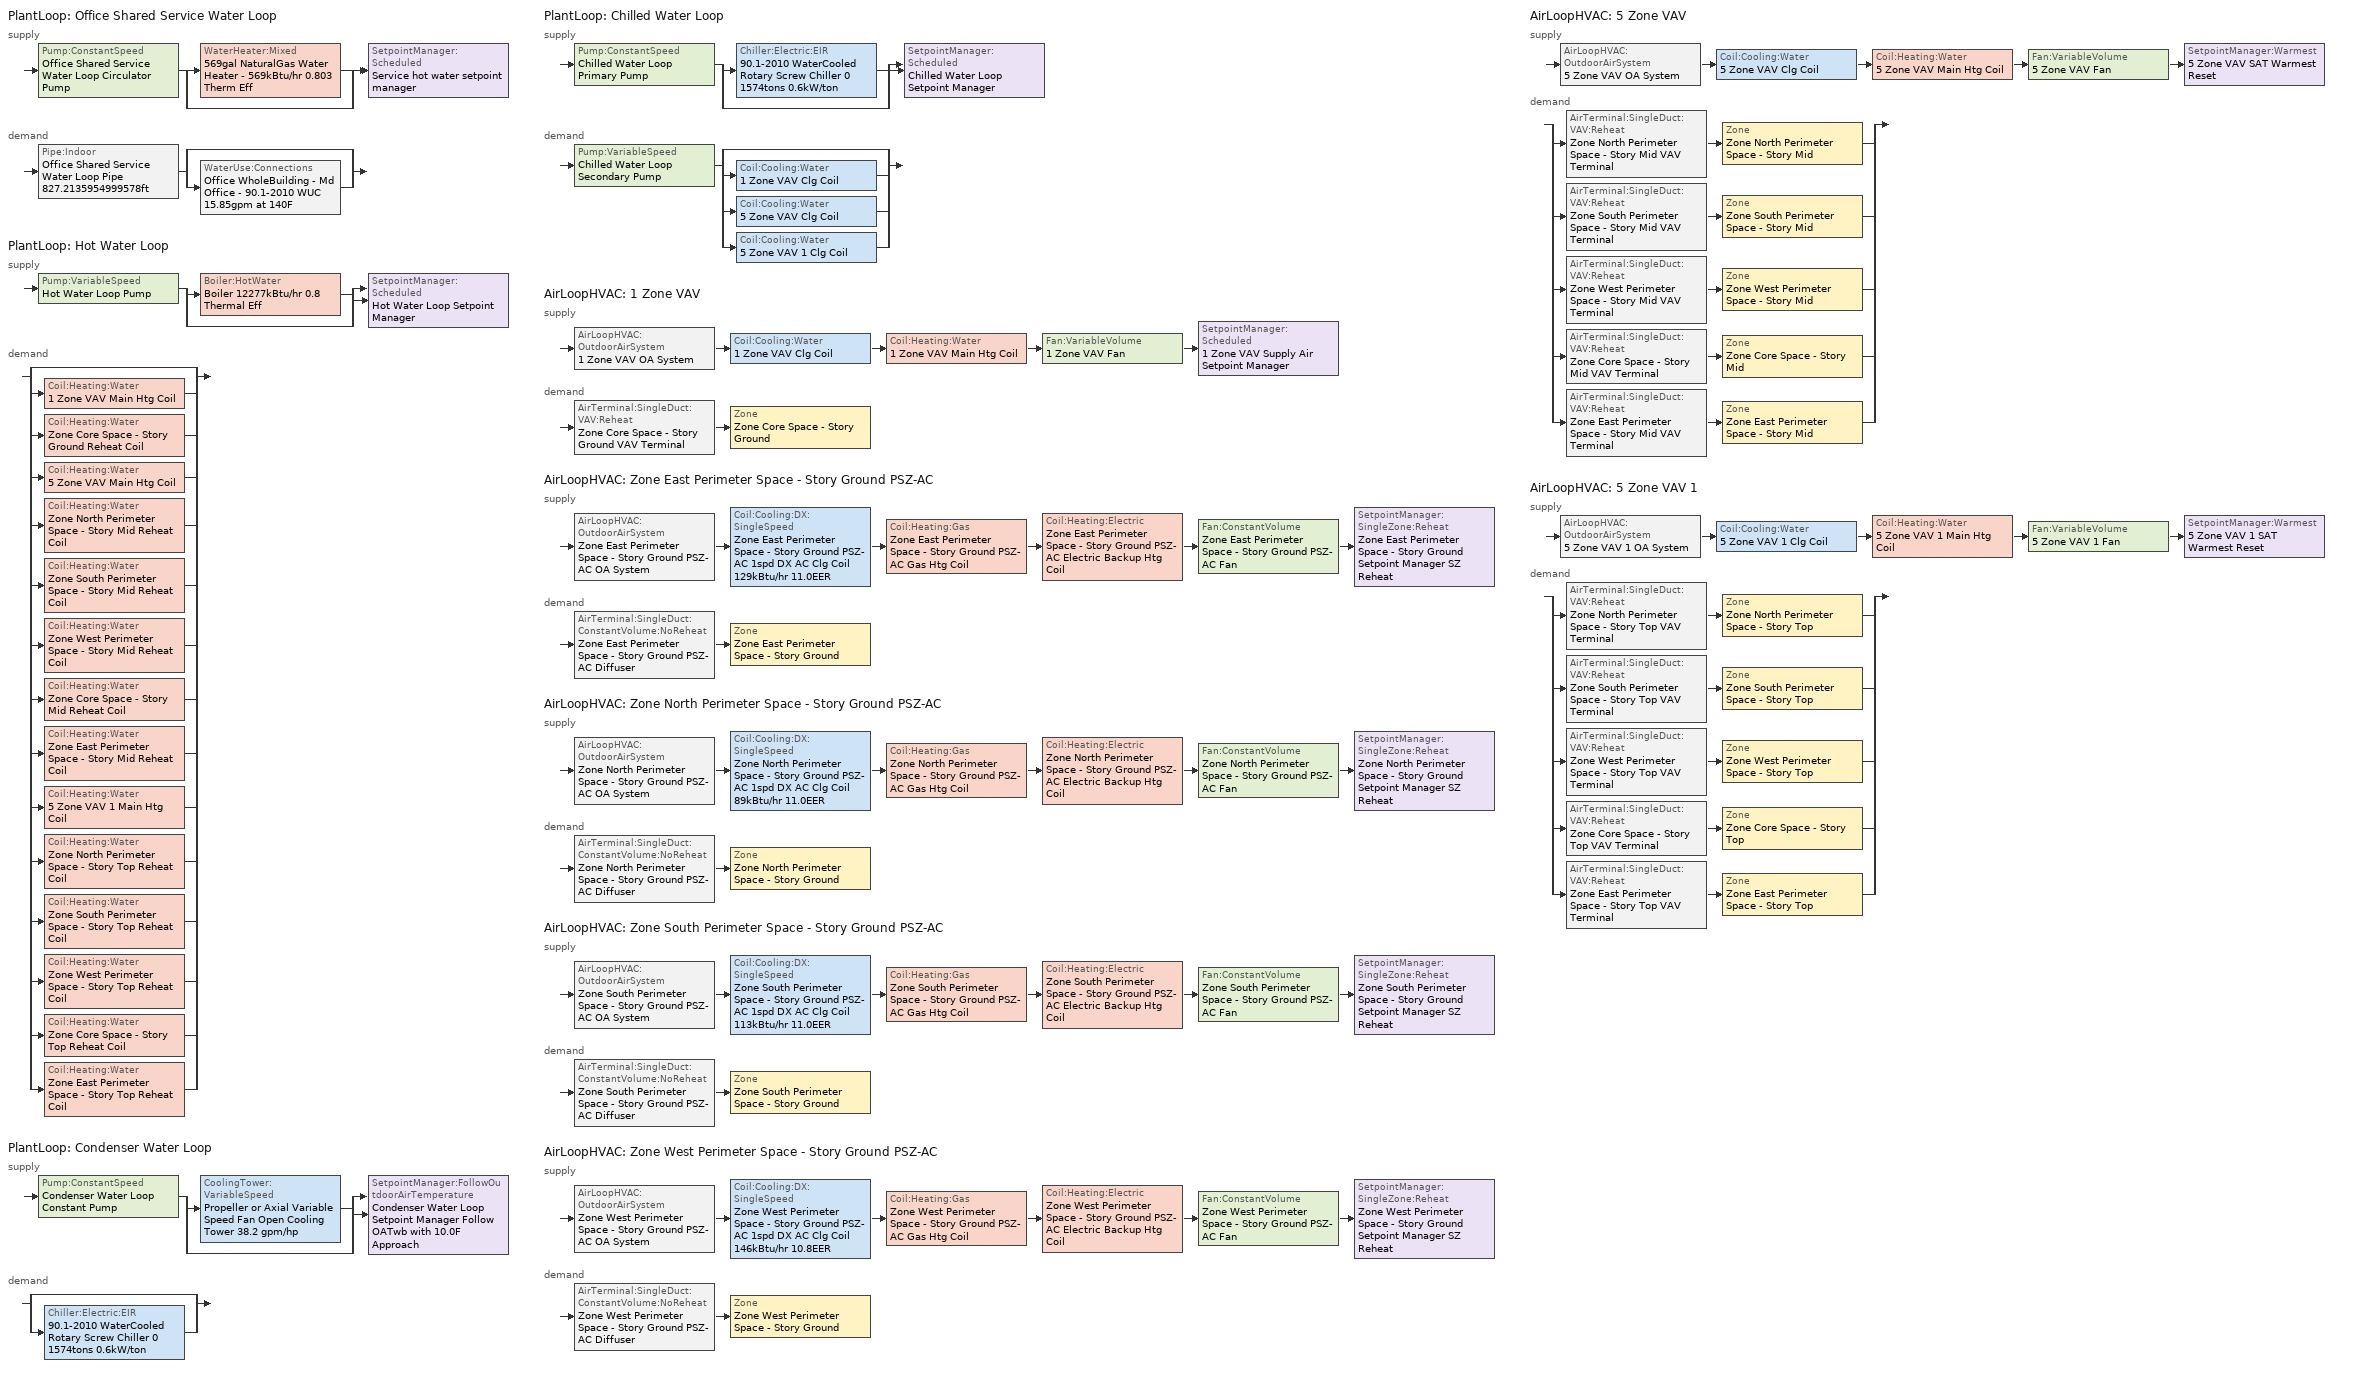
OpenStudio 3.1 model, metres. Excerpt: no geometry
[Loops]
PlantLoop 'Office Shared Service Water Loop'
 supply: Pump:ConstantSpeed 'Office Shared Service Water Loop Circulator Pump' > split
  | WaterHeater:Mixed '569gal NaturalGas Water Heater - 569kBtu/hr 0.803 Therm Eff'
  | bypass
  join > SetpointManager:Scheduled 'Service hot water setpoint manager'
 demand: Pipe:Indoor 'Office Shared Service Water Loop Pipe 827.2135954999578ft' > split
  | bypass
  | WaterUse:Connections 'Office WholeBuilding - Md Office - 90.1-2010 WUC 15.85gpm at 140F'
PlantLoop 'Hot Water Loop'
 supply: Pump:VariableSpeed 'Hot Water Loop Pump' > split
  | Boiler:HotWater 'Boiler 12277kBtu/hr 0.8 Thermal Eff'
  | bypass
  join > SetpointManager:Scheduled 'Hot Water Loop Setpoint Manager'
 demand: split
  | bypass
  | Coil:Heating:Water '1 Zone VAV Main Htg Coil'
  | Coil:Heating:Water 'Zone Core Space - Story Ground Reheat Coil'
  | Coil:Heating:Water '5 Zone VAV Main Htg Coil'
  | Coil:Heating:Water 'Zone North Perimeter Space - Story Mid Reheat Coil'
  | Coil:Heating:Water 'Zone South Perimeter Space - Story Mid Reheat Coil'
  | Coil:Heating:Water 'Zone West Perimeter Space - Story Mid Reheat Coil'
  | Coil:Heating:Water 'Zone Core Space - Story Mid Reheat Coil'
  | Coil:Heating:Water 'Zone East Perimeter Space - Story Mid Reheat Coil'
  | Coil:Heating:Water '5 Zone VAV 1 Main Htg Coil'
  | Coil:Heating:Water 'Zone North Perimeter Space - Story Top Reheat Coil'
  | Coil:Heating:Water 'Zone South Perimeter Space - Story Top Reheat Coil'
  | Coil:Heating:Water 'Zone West Perimeter Space - Story Top Reheat Coil'
  | Coil:Heating:Water 'Zone Core Space - Story Top Reheat Coil'
  | Coil:Heating:Water 'Zone East Perimeter Space - Story Top Reheat Coil'
PlantLoop 'Condenser Water Loop'
 supply: Pump:ConstantSpeed 'Condenser Water Loop Constant Pump' > split
  | CoolingTower:VariableSpeed 'Propeller or Axial Variable Speed Fan Open Cooling Tower 38.2 gpm/hp'
  | bypass
  join > SetpointManager:FollowOutdoorAirTemperature 'Condenser Water Loop Setpoint Manager Follow OATwb with 10.0F Approach'
 demand: split
  | bypass
  | Chiller:Electric:EIR '90.1-2010 WaterCooled  Rotary Screw Chiller 0 1574tons 0.6kW/ton'
PlantLoop 'Chilled Water Loop'
 supply: Pump:ConstantSpeed 'Chilled Water Loop Primary Pump' > split
  | Chiller:Electric:EIR '90.1-2010 WaterCooled  Rotary Screw Chiller 0 1574tons 0.6kW/ton'
  | bypass
  join > SetpointManager:Scheduled 'Chilled Water Loop Setpoint Manager'
 demand: Pump:VariableSpeed 'Chilled Water Loop Secondary Pump' > split
  | bypass
  | Coil:Cooling:Water '1 Zone VAV Clg Coil'
  | Coil:Cooling:Water '5 Zone VAV Clg Coil'
  | Coil:Cooling:Water '5 Zone VAV 1 Clg Coil'
AirLoopHVAC '1 Zone VAV'
 supply: AirLoopHVAC:OutdoorAirSystem '1 Zone VAV OA System' > Coil:Cooling:Water '1 Zone VAV Clg Coil' > Coil:Heating:Water '1 Zone VAV Main Htg Coil' > Fan:VariableVolume '1 Zone VAV Fan' > SetpointManager:Scheduled '1 Zone VAV Supply Air Setpoint Manager'
 demand: AirTerminal:SingleDuct:VAV:Reheat 'Zone Core Space - Story Ground VAV Terminal' > Zone 'Zone Core Space - Story Ground'
AirLoopHVAC 'Zone East Perimeter Space - Story Ground PSZ-AC'
 supply: AirLoopHVAC:OutdoorAirSystem 'Zone East Perimeter Space - Story Ground PSZ-AC OA System' > Coil:Cooling:DX:SingleSpeed 'Zone East Perimeter Space - Story Ground PSZ-AC 1spd DX AC Clg Coil 129kBtu/hr 11.0EER' > Coil:Heating:Gas 'Zone East Perimeter Space - Story Ground PSZ-AC Gas Htg Coil' > Coil:Heating:Electric 'Zone East Perimeter Space - Story Ground PSZ-AC Electric Backup Htg Coil' > Fan:ConstantVolume 'Zone East Perimeter Space - Story Ground PSZ-AC Fan' > SetpointManager:SingleZone:Reheat 'Zone East Perimeter Space - Story Ground Setpoint Manager SZ Reheat'
 demand: AirTerminal:SingleDuct:ConstantVolume:NoReheat 'Zone East Perimeter Space - Story Ground PSZ-AC Diffuser' > Zone 'Zone East Perimeter Space - Story Ground'
AirLoopHVAC 'Zone North Perimeter Space - Story Ground PSZ-AC'
 supply: AirLoopHVAC:OutdoorAirSystem 'Zone North Perimeter Space - Story Ground PSZ-AC OA System' > Coil:Cooling:DX:SingleSpeed 'Zone North Perimeter Space - Story Ground PSZ-AC 1spd DX AC Clg Coil 89kBtu/hr 11.0EER' > Coil:Heating:Gas 'Zone North Perimeter Space - Story Ground PSZ-AC Gas Htg Coil' > Coil:Heating:Electric 'Zone North Perimeter Space - Story Ground PSZ-AC Electric Backup Htg Coil' > Fan:ConstantVolume 'Zone North Perimeter Space - Story Ground PSZ-AC Fan' > SetpointManager:SingleZone:Reheat 'Zone North Perimeter Space - Story Ground Setpoint Manager SZ Reheat'
 demand: AirTerminal:SingleDuct:ConstantVolume:NoReheat 'Zone North Perimeter Space - Story Ground PSZ-AC Diffuser' > Zone 'Zone North Perimeter Space - Story Ground'
AirLoopHVAC 'Zone South Perimeter Space - Story Ground PSZ-AC'
 supply: AirLoopHVAC:OutdoorAirSystem 'Zone South Perimeter Space - Story Ground PSZ-AC OA System' > Coil:Cooling:DX:SingleSpeed 'Zone South Perimeter Space - Story Ground PSZ-AC 1spd DX AC Clg Coil 113kBtu/hr 11.0EER' > Coil:Heating:Gas 'Zone South Perimeter Space - Story Ground PSZ-AC Gas Htg Coil' > Coil:Heating:Electric 'Zone South Perimeter Space - Story Ground PSZ-AC Electric Backup Htg Coil' > Fan:ConstantVolume 'Zone South Perimeter Space - Story Ground PSZ-AC Fan' > SetpointManager:SingleZone:Reheat 'Zone South Perimeter Space - Story Ground Setpoint Manager SZ Reheat'
 demand: AirTerminal:SingleDuct:ConstantVolume:NoReheat 'Zone South Perimeter Space - Story Ground PSZ-AC Diffuser' > Zone 'Zone South Perimeter Space - Story Ground'
AirLoopHVAC 'Zone West Perimeter Space - Story Ground PSZ-AC'
 supply: AirLoopHVAC:OutdoorAirSystem 'Zone West Perimeter Space - Story Ground PSZ-AC OA System' > Coil:Cooling:DX:SingleSpeed 'Zone West Perimeter Space - Story Ground PSZ-AC 1spd DX AC Clg Coil 146kBtu/hr 10.8EER' > Coil:Heating:Gas 'Zone West Perimeter Space - Story Ground PSZ-AC Gas Htg Coil' > Coil:Heating:Electric 'Zone West Perimeter Space - Story Ground PSZ-AC Electric Backup Htg Coil' > Fan:ConstantVolume 'Zone West Perimeter Space - Story Ground PSZ-AC Fan' > SetpointManager:SingleZone:Reheat 'Zone West Perimeter Space - Story Ground Setpoint Manager SZ Reheat'
 demand: AirTerminal:SingleDuct:ConstantVolume:NoReheat 'Zone West Perimeter Space - Story Ground PSZ-AC Diffuser' > Zone 'Zone West Perimeter Space - Story Ground'
AirLoopHVAC '5 Zone VAV'
 supply: AirLoopHVAC:OutdoorAirSystem '5 Zone VAV OA System' > Coil:Cooling:Water '5 Zone VAV Clg Coil' > Coil:Heating:Water '5 Zone VAV Main Htg Coil' > Fan:VariableVolume '5 Zone VAV Fan' > SetpointManager:Warmest '5 Zone VAV SAT Warmest Reset'
 demand: split
  | AirTerminal:SingleDuct:VAV:Reheat 'Zone North Perimeter Space - Story Mid VAV Terminal' > Zone 'Zone North Perimeter Space - Story Mid'
  | AirTerminal:SingleDuct:VAV:Reheat 'Zone South Perimeter Space - Story Mid VAV Terminal' > Zone 'Zone South Perimeter Space - Story Mid'
  | AirTerminal:SingleDuct:VAV:Reheat 'Zone West Perimeter Space - Story Mid VAV Terminal' > Zone 'Zone West Perimeter Space - Story Mid'
  | AirTerminal:SingleDuct:VAV:Reheat 'Zone Core Space - Story Mid VAV Terminal' > Zone 'Zone Core Space - Story Mid'
  | AirTerminal:SingleDuct:VAV:Reheat 'Zone East Perimeter Space - Story Mid VAV Terminal' > Zone 'Zone East Perimeter Space - Story Mid'
AirLoopHVAC '5 Zone VAV 1'
 supply: AirLoopHVAC:OutdoorAirSystem '5 Zone VAV 1 OA System' > Coil:Cooling:Water '5 Zone VAV 1 Clg Coil' > Coil:Heating:Water '5 Zone VAV 1 Main Htg Coil' > Fan:VariableVolume '5 Zone VAV 1 Fan' > SetpointManager:Warmest '5 Zone VAV 1 SAT Warmest Reset'
 demand: split
  | AirTerminal:SingleDuct:VAV:Reheat 'Zone North Perimeter Space - Story Top VAV Terminal' > Zone 'Zone North Perimeter Space - Story Top'
  | AirTerminal:SingleDuct:VAV:Reheat 'Zone South Perimeter Space - Story Top VAV Terminal' > Zone 'Zone South Perimeter Space - Story Top'
  | AirTerminal:SingleDuct:VAV:Reheat 'Zone West Perimeter Space - Story Top VAV Terminal' > Zone 'Zone West Perimeter Space - Story Top'
  | AirTerminal:SingleDuct:VAV:Reheat 'Zone Core Space - Story Top VAV Terminal' > Zone 'Zone Core Space - Story Top'
  | AirTerminal:SingleDuct:VAV:Reheat 'Zone East Perimeter Space - Story Top VAV Terminal' > Zone 'Zone East Perimeter Space - Story Top'
[Construction]
Copper pipe 0.75in type L with 0.5in fiberglass batt: Fiberglass batt 0.5in, Copper pipe 0.75in type L
[Material] Roughness=Smooth; Thermal Absorptance=0.9; Solar Absorptance=0.7; Visible Absorptance=0.7
Name | Thickness {m} | Conductivity {W/m-K} | Density {kg/m3} | Specific Heat {J/kg-K}
Copper pipe 0.75in type L | 0.001143 | 386 | 8906.27 | 385.1856
Fiberglass batt 0.5in | 0.0127 | 0.0663448 | 11.2129 | 837.36
[Sizing:Zone] Zone Cooling Design Supply Air Temperature Input Method=SupplyAirTemperature; Zone Cooling Design Supply Air Temperature {C}=12.7778; Zone Cooling Design Supply Air Temperature Difference {deltaC}=11.11; Zone Heating Design Supply Air Temperature Input Method=SupplyAirTemperature; Zone Heating Design Supply Air Temperature Difference {deltaC}=11.11; Zone Cooling Design Supply Air Humidity Ratio {kg-H2O/kg-air}=0.0085; Zone Heating Design Supply Air Humidity Ratio {kg-H2O/kg-air}=0.008; Heating Design Air Flow Method=DesignDay; Account for Dedicated Outdoor Air System=No; Dedicated Outdoor Air System Control Strategy=NeutralSupplyAir; Dedicated Outdoor Air Low Setpoint Temperature for Design {C}=autosize; Dedicated Outdoor Air High Setpoint Temperature for Design {C}=autosize
Name | Zone Heating Design Supply Air Temperature {C} | Cooling Design Air Flow Method
Zone West Perimeter Space - Story Ground; Zone North Perimeter Space - Story Ground; Zone East Perimeter Space - Story Ground; Zone South Perimeter Space - Story Ground | 50 | DesignDay
Zone Core Space - Story Ground; Zone West Perimeter Space - Story Mid; Zone North Perimeter Space - Story Mid; Zone East Perimeter Space - Story Mid; Zone South Perimeter Space - Story Mid; Zone Core Space - Story Mid; Zone West Perimeter Space - Story Top; Zone North Perimeter Space - Story Top; Zone East Perimeter Space - Story Top; Zone South Perimeter Space - Story Top; Zone Core Space - Story Top | 40 | DesignDayWithLimit
[Zone equipment]
Zone West Perimeter Space - Story Ground: Zone West Perimeter Space - Story Ground PSZ-AC Diffuser
Zone North Perimeter Space - Story Ground: Zone North Perimeter Space - Story Ground PSZ-AC Diffuser
Zone East Perimeter Space - Story Ground: Zone East Perimeter Space - Story Ground PSZ-AC Diffuser
Zone South Perimeter Space - Story Ground: Zone South Perimeter Space - Story Ground PSZ-AC Diffuser
Zone Core Space - Story Ground: Zone Core Space - Story Ground VAV Terminal
Zone West Perimeter Space - Story Mid: Zone West Perimeter Space - Story Mid VAV Terminal
Zone North Perimeter Space - Story Mid: Zone North Perimeter Space - Story Mid VAV Terminal
Zone East Perimeter Space - Story Mid: Zone East Perimeter Space - Story Mid VAV Terminal
Zone South Perimeter Space - Story Mid: Zone South Perimeter Space - Story Mid VAV Terminal
Zone Core Space - Story Mid: Zone Core Space - Story Mid VAV Terminal
Zone West Perimeter Space - Story Top: Zone West Perimeter Space - Story Top VAV Terminal
Zone North Perimeter Space - Story Top: Zone North Perimeter Space - Story Top VAV Terminal
Zone East Perimeter Space - Story Top: Zone East Perimeter Space - Story Top VAV Terminal
Zone South Perimeter Space - Story Top: Zone South Perimeter Space - Story Top VAV Terminal
Zone Core Space - Story Top: Zone Core Space - Story Top VAV Terminal
[WaterUse:Connections]
Office WholeBuilding - Md Office - 90.1-2010 WUC 15.85gpm at 140F: Water Use Equipment Name 1=Office WholeBuilding - Md Office - 90.1-2010 Service Water Use 15.85gpm at 140F
[WaterUse:Equipment:Definition]
Office WholeBuilding - Md Office - 90.1-2010 Service Water Use Def 15.85gpm: Peak Flow Rate {m3/s}=0.000999975; Target Temperature Schedule=Mixed Water At Faucet Temp - 140F; Sensible Fraction Schedule=Fraction Sensible - 0.2; Latent Fraction Schedule=Fraction Latent - 0.05
[WaterUse:Equipment]
Office WholeBuilding - Md Office - 90.1-2010 Service Water Use 15.85gpm at 140F: Water Use Equipment Definition=Office WholeBuilding - Md Office - 90.1-2010 Service Water Use Def 15.85gpm; Flow Rate Fraction Schedule=OfficeMedium BLDG_SWH_SCH
[PlantLoop] Glycol Concentration=0; Plant Loop Volume {m3}=Autocalculate; Load Distribution Scheme=Optimal
Name | Maximum Loop Temperature {C} | Minimum Loop Temperature {C} | Fluid Type | Common Pipe Simulation
Office Shared Service Water Loop | 60 | 10
Hot Water Loop |  | 10 | Water
Condenser Water Loop | 80 | 5
Chilled Water Loop | 40 | 1 |  | CommonPipe
[Sizing:Plant]
Name | Loop Type | Design Loop Exit Temperature {C} | Loop Design Temperature Difference {deltaC} | Sizing Option | Zone Timesteps in Averaging Window | Coincident Sizing Factor Mode
Office Shared Service Water Loop | Heating | 60 | 5 | NonCoincident | 1 | None
Hot Water Loop | Heating | 82.2222 | 11.1111 | NonCoincident | 1 | None
Condenser Water Loop | Condenser | 29.4444 | 5.55556 | Coincident | 6 | GlobalCoolingSizingFactor
Chilled Water Loop | Cooling | 6.66667 | 5.61111 | NonCoincident | 1 | None
[SetpointManager:Scheduled] Control Variable=Temperature
Name | Schedule | Setpoint Node or NodeList
Service hot water setpoint manager | Service Water Loop Temp - 140F | Office Shared Service Water Loop Supply Outlet Node
Hot Water Loop Setpoint Manager | Hot Water Loop Temp - 180F | Hot Water Loop Supply Outlet Node
Chilled Water Loop Setpoint Manager | Chilled Water Loop Temp - 44F | Chilled Water Loop Supply Outlet Node
1 Zone VAV Supply Air Setpoint Manager | Supply Air Temp - 55.0F | 1 Zone VAV Supply Outlet Node
[Pump:ConstantSpeed] Rated Flow Rate {m3/s}=autosize; Rated Power Consumption {W}=autosize; Fraction of Motor Inefficiencies to Fluid Stream=0; Pump Control Type=Intermittent; Design Power Sizing Method=PowerPerFlowPerPressure; Design Electric Power per Unit Flow Rate {W/(m3/s)}=348701.1; Design Shaft Power per Unit Flow Rate per Unit Head {W-s/m3-Pa}=1.28205
Name | Rated Pump Head {Pa} | Motor Efficiency
Office Shared Service Water Loop Circulator Pump | 29890.7 | 0.855
Condenser Water Loop Constant Pump | 148557 | 0.954
Chilled Water Loop Primary Pump | 44836 | 0.93
[WaterHeater:Mixed]
569gal NaturalGas Water Heater - 569kBtu/hr 0.803 Therm Eff: Tank Volume {m3}=2.15455; Setpoint Temperature Schedule=Service Water Loop Temp - 140F; Deadband Temperature Difference {deltaC}=2; Maximum Temperature Limit {C}=60; Heater Control Type=Cycle; Heater Maximum Capacity {W}=166808; Heater Fuel Type=NaturalGas; Heater Thermal Efficiency=0.802833; Off Cycle Parasitic Fuel Consumption Rate {W}=0; Off Cycle Parasitic Fuel Type=NaturalGas; Off Cycle Parasitic Heat Fraction to Tank=0; On Cycle Parasitic Fuel Consumption Rate {W}=0; On Cycle Parasitic Fuel Type=NaturalGas; On Cycle Parasitic Heat Fraction to Tank=0; Ambient Temperature Indicator=Schedule; Ambient Temperature Schedule=Water Heater Ambient Temp Schedule - 71.6f; Off Cycle Loss Coefficient to Ambient Temperature {W/K}=15.1895; On Cycle Loss Coefficient to Ambient Temperature {W/K}=15.1895; Use Side Effectiveness=1; Source Side Effectiveness=1; Use Side Design Flow Rate {m3/s}=autosize; Source Side Design Flow Rate {m3/s}=autosize; Indirect Water Heating Recovery Time {hr}=1.5; Source Side Flow Control Mode=IndirectHeatPrimarySetpoint
[Pipe:Indoor]
Office Shared Service Water Loop Pipe 827.2135954999578ft: Construction=Copper pipe 0.75in type L with 0.5in fiberglass batt; Environment Type=Schedule; Ambient Temperature Schedule=Office Shared Service Water Loop Piping Air Temp - 70F; Ambient Air Velocity Schedule=Office Shared Service Water Loop Piping Air Velocity - 0.67mph; Pipe Inside Diameter {m}=0.019939; Pipe Length {m}=252.135
[Pump:VariableSpeed] Pump Control Type=Intermittent; Skin Loss Radiative Fraction=0.5; Design Power Sizing Method=PowerPerFlowPerPressure; Design Electric Power per Unit Flow Rate {W/(m3/s)}=348701.1; Design Shaft Power per Unit Flow Rate per Unit Head {W-s/m3-Pa}=1.28205; Design Minimum Flow Rate Fraction=0
Name | Rated Pump Head {Pa} | Motor Efficiency | Fraction of Motor Inefficiencies to Fluid Stream | Coefficient 1 of the Part Load Performance Curve | Coefficient 2 of the Part Load Performance Curve | Coefficient 3 of the Part Load Performance Curve | Coefficient 4 of the Part Load Performance Curve
Hot Water Loop Pump | 179344 | 0.936
Chilled Water Loop Secondary Pump | 134508 | 0.95 | 0 | 0 | 0.0205 | 0.4101 | 0.5753
[Boiler:HotWater]
Boiler 12277kBtu/hr 0.8 Thermal Eff: Fuel Type=NaturalGas; Nominal Thermal Efficiency=0.8; Efficiency Curve Temperature Evaluation Variable=LeavingBoiler; Normalized Boiler Efficiency Curve=Boiler with No Minimum Turndown; Minimum Part Load Ratio=0; Maximum Part Load Ratio=1.2; Optimum Part Load Ratio=1; Water Outlet Upper Temperature Limit {C}=95; Boiler Flow Mode=LeavingSetpointModulated; Parasitic Electric Load {W}=0; Sizing Factor=1
[SetpointManager:FollowOutdoorAirTemperature]
Condenser Water Loop Setpoint Manager Follow OATwb with 10.0F Approach: Control Variable=Temperature; Reference Temperature Type=OutdoorAirWetBulb; Offset Temperature Difference {deltaC}=5.55556; Maximum Setpoint Temperature {C}=28.0556; Minimum Setpoint Temperature {C}=21.1111; Setpoint Node or NodeList=Condenser Water Loop Supply Outlet Node
[CoolingTower:VariableSpeed]
Propeller or Axial Variable Speed Fan Open Cooling Tower 38.2 gpm/hp: Model Type=CoolToolsCrossFlow; Design Inlet Air Wet-Bulb Temperature {C}=22.5; Design Approach Temperature {deltaC}=5.55556; Design Range Temperature {deltaC}=5.55556; Design Water Flow Rate {m3/s}=autosize; Design Air Flow Rate {m3/s}=autosize; Design Fan Power {W}=94569.6; Fan Power Ratio Function of Air Flow Rate Ratio Curve=VSD-TWR-FAN-FPLR; Minimum Air Flow Rate Ratio=0.2; Fraction of Tower Capacity in Free Convection Regime=0.125; Basin Heater Capacity {W/K}=0; Basin Heater Setpoint Temperature {C}=2; Evaporation Loss Mode=SaturatedExit; Evaporation Loss Factor {percent/K}=0.2; Drift Loss Percent {percent}=0.008; Blowdown Calculation Mode=ConcentrationRatio; Blowdown Concentration Ratio=3; Number of Cells=1; Sizing Factor=1
[Chiller:Electric:EIR]
90.1-2010 WaterCooled  Rotary Screw Chiller 0 1574tons 0.6kW/ton: Reference Capacity {W}=Autosize; Reference COP {W/W}=5.67258; Reference Leaving Chilled Water Temperature {C}=6.66667; Reference Entering Condenser Fluid Temperature {C}=35; Reference Chilled Water Flow Rate {m3/s}=Autosize; Cooling Capacity Function of Temperature Curve=WaterCooled_PositiveDisplacement_Chiller_GT150_2010_PathA_CAPFT; Electric Input to Cooling Output Ratio Function of Temperature Curve=WaterCooled_PositiveDisplacement_Chiller_GT150_2010_PathA_EIRFT; Electric Input to Cooling Output Ratio Function of Part Load Ratio Curve=ChlrWtrPosDispPathAAllEIRRatio_fQRatio; Minimum Part Load Ratio=0.15; Maximum Part Load Ratio=1; Optimum Part Load Ratio=1; Minimum Unloading Ratio=0.25; Condenser Type=WaterCooled; Leaving Chilled Water Lower Temperature Limit {C}=2.22222; Chiller Flow Mode=ConstantFlow; Design Heat Recovery Water Flow Rate {m3/s}=Autosize; Sizing Factor=1; Basin Heater Capacity {W/K}=0; Basin Heater Setpoint Temperature {C}=10; Condenser Heat Recovery Relative Capacity Fraction=1
[AirLoopHVAC] Design Supply Air Flow Rate {m3/s}=autosize; Design Return Air Flow Fraction of Supply Air Flow=1
Name | Availability Schedule
1 Zone VAV | 1 Zone VAV Occ Sch
Zone East Perimeter Space - Story Ground PSZ-AC | Zone East Perimeter Space - Story Ground PSZ-AC Occ Sch
Zone North Perimeter Space - Story Ground PSZ-AC | Zone North Perimeter Space - Story Ground PSZ-AC Occ Sch
Zone South Perimeter Space - Story Ground PSZ-AC | Zone South Perimeter Space - Story Ground PSZ-AC Occ Sch
Zone West Perimeter Space - Story Ground PSZ-AC | Zone West Perimeter Space - Story Ground PSZ-AC Occ Sch
5 Zone VAV | 5 Zone VAV Occ Sch
5 Zone VAV 1 | 5 Zone VAV 1 Occ Sch
[Sizing:System] Type of Load to Size On=Sensible; Preheat Design Temperature {C}=7.22222; Preheat Design Humidity Ratio {kg-H2O/kg-Air}=0.008; Precool Design Temperature {C}=12.7778; Precool Design Humidity Ratio {kg-H2O/kg-Air}=0.008; Central Cooling Design Supply Air Temperature {C}=12.7778; Sizing Option=Coincident; 100% Outdoor Air in Cooling=No; 100% Outdoor Air in Heating=No; Central Cooling Design Supply Air Humidity Ratio {kg-H2O/kg-Air}=0.0085; Central Heating Design Supply Air Humidity Ratio {kg-H2O/kg-Air}=0.008; Cooling Design Air Flow Method=DesignDay; Cooling Design Air Flow Rate {m3/s}=0; Heating Design Air Flow Method=DesignDay; Heating Design Air Flow Rate {m3/s}=0; System Outdoor Air Method=ZoneSum; Zone Maximum Outdoor Air Fraction=1; Cooling Supply Air Flow Rate Per Floor Area {m3/s-m2}=0.00996765; Cooling Fraction of Autosized Cooling Supply Air Flow Rate=1; Cooling Supply Air Flow Rate Per Unit Cooling Capacity {m3/s-W}=3.94755e-05; Heating Supply Air Flow Rate Per Floor Area {m3/s-m2}=0.00996765; Heating Fraction of Autosized Heating Supply Air Flow Rate=1; Heating Fraction of Autosized Cooling Supply Air Flow Rate=1; Heating Supply Air Flow Rate Per Unit Heating Capacity {m3/s-W}=3.15882e-05; Cooling Design Capacity Method=CoolingDesignCapacity; Cooling Design Capacity {W}=autosize; Cooling Design Capacity Per Floor Area {W/m2}=234.7; Fraction of Autosized Cooling Design Capacity=1; Heating Design Capacity Method=HeatingDesignCapacity; Heating Design Capacity {W}=autosize; Heating Design Capacity Per Floor Area {W/m2}=157; Fraction of Autosized Heating Design Capacity=1; Central Cooling Capacity Control Method=OnOff
Name | Design Outdoor Air Flow Rate {m3/s} | Central Heating Maximum System Air Flow Ratio | Central Heating Design Supply Air Temperature {C}
1 Zone VAV | Autosize | 0.3 | 12.7778
Zone East Perimeter Space - Story Ground PSZ-AC; Zone North Perimeter Space - Story Ground PSZ-AC; Zone South Perimeter Space - Story Ground PSZ-AC; Zone West Perimeter Space - Story Ground PSZ-AC | Autosize | 1 | 50
5 Zone VAV | 60.1733 | 0.3 | 12.7778
5 Zone VAV 1 | 3.34296 | 0.3 | 12.7778
[Fan:VariableVolume] Availability Schedule=Always On Discrete; Pressure Rise {Pa}=1389.92; Maximum Flow Rate {m3/s}=Autosize; Fan Power Minimum Flow Rate Input Method=Fraction; Fan Power Minimum Air Flow Rate {m3/s}=0; Motor In Airstream Fraction=1; Fan Power Coefficient 5=0
Name | Fan Total Efficiency | Fan Power Minimum Flow Fraction | Motor Efficiency | Fan Power Coefficient 1 | Fan Power Coefficient 2 | Fan Power Coefficient 3 | Fan Power Coefficient 4
1 Zone VAV Fan | 0.59605 | 0.1 | 0.917 | 0.027828 | 0.026583 | -0.087069 | 1.03092
5 Zone VAV Fan | 0.6253 | 0.25 | 0.962 | 0.04076 | 0.0881 | -0.0729 | 0.9437
5 Zone VAV 1 Fan | 0.6175 | 0.25 | 0.95 | 0.04076 | 0.0881 | -0.0729 | 0.9437
[Coil:Heating:Water] Availability Schedule=Always On Discrete; Rated Inlet Water Temperature {C}=82.2222; Rated Outlet Water Temperature {C}=71.1111
Name | Rated Inlet Air Temperature {C} | Rated Outlet Air Temperature {C}
1 Zone VAV Main Htg Coil; 5 Zone VAV Main Htg Coil; 5 Zone VAV 1 Main Htg Coil | 7.22222 | 12.7778
Zone Core Space - Story Ground Reheat Coil; Zone North Perimeter Space - Story Mid Reheat Coil; Zone South Perimeter Space - Story Mid Reheat Coil; Zone West Perimeter Space - Story Mid Reheat Coil; Zone Core Space - Story Mid Reheat Coil; Zone East Perimeter Space - Story Mid Reheat Coil; Zone North Perimeter Space - Story Top Reheat Coil; Zone South Perimeter Space - Story Top Reheat Coil; Zone West Perimeter Space - Story Top Reheat Coil; Zone Core Space - Story Top Reheat Coil; Zone East Perimeter Space - Story Top Reheat Coil | 12.7778 | 40
[Controller:WaterCoil] Minimum Actuated Flow {m3/s}=0
Name | Water Coil | Action | Controller Convergence Tolerance {deltaC}
1 Zone VAV Main Htg Coil Controller | 1 Zone VAV Main Htg Coil | Normal | 0.0001
1 Zone VAV Clg Coil Controller | 1 Zone VAV Clg Coil | Reverse
Zone Core Space - Story Ground Reheat Coil Controller | Zone Core Space - Story Ground Reheat Coil | Normal | 0.0001
5 Zone VAV Main Htg Coil Controller | 5 Zone VAV Main Htg Coil | Normal | 0.0001
5 Zone VAV Clg Coil Controller | 5 Zone VAV Clg Coil | Reverse
Zone North Perimeter Space - Story Mid Reheat Coil Controller | Zone North Perimeter Space - Story Mid Reheat Coil | Normal | 0.0001
Zone South Perimeter Space - Story Mid Reheat Coil Controller | Zone South Perimeter Space - Story Mid Reheat Coil | Normal | 0.0001
Zone West Perimeter Space - Story Mid Reheat Coil Controller | Zone West Perimeter Space - Story Mid Reheat Coil | Normal | 0.0001
Zone Core Space - Story Mid Reheat Coil Controller | Zone Core Space - Story Mid Reheat Coil | Normal | 0.0001
Zone East Perimeter Space - Story Mid Reheat Coil Controller | Zone East Perimeter Space - Story Mid Reheat Coil | Normal | 0.0001
5 Zone VAV 1 Main Htg Coil Controller | 5 Zone VAV 1 Main Htg Coil | Normal | 0.0001
5 Zone VAV 1 Clg Coil Controller | 5 Zone VAV 1 Clg Coil | Reverse
Zone North Perimeter Space - Story Top Reheat Coil Controller | Zone North Perimeter Space - Story Top Reheat Coil | Normal | 0.0001
Zone South Perimeter Space - Story Top Reheat Coil Controller | Zone South Perimeter Space - Story Top Reheat Coil | Normal | 0.0001
Zone West Perimeter Space - Story Top Reheat Coil Controller | Zone West Perimeter Space - Story Top Reheat Coil | Normal | 0.0001
Zone Core Space - Story Top Reheat Coil Controller | Zone Core Space - Story Top Reheat Coil | Normal | 0.0001
Zone East Perimeter Space - Story Top Reheat Coil Controller | Zone East Perimeter Space - Story Top Reheat Coil | Normal | 0.0001
[Coil:Cooling:Water] Availability Schedule=Always On Discrete; Design Inlet Water Temperature {C}=Autosize; Heat Exchanger Configuration=CrossFlow
1 Zone VAV Clg Coil; 5 Zone VAV Clg Coil; 5 Zone VAV 1 Clg Coil
[Controller:OutdoorAir] Maximum Outdoor Air Flow Rate {m3/s}=Autosize; Economizer Control Type=DifferentialDryBulb; Economizer Control Action Type=ModulateFlow; Lockout Type=LockoutWithHeating; Minimum Limit Type=FixedMinimum; High Humidity Control=No
Name | Minimum Outdoor Air Flow Rate {m3/s} | Minimum Outdoor Air Schedule | Controller Mechanical Ventilation | Heat Recovery Bypass Control Type
1 Zone VAV OA Controller | autosize | 1 Zone VAV Occ Sch | 1 Zone VAV Vent Controller | BypassWhenWithinEconomizerLimits
Zone East Perimeter Space - Story Ground PSZ-AC OA System Controller | autosize | Zone East Perimeter Space - Story Ground PSZ-AC Occ Sch | Controller Mechanical Ventilation 1 | BypassWhenWithinEconomizerLimits
Zone North Perimeter Space - Story Ground PSZ-AC OA System Controller | autosize | Zone North Perimeter Space - Story Ground PSZ-AC Occ Sch | Controller Mechanical Ventilation 2 | BypassWhenWithinEconomizerLimits
Zone South Perimeter Space - Story Ground PSZ-AC OA System Controller | autosize | Zone South Perimeter Space - Story Ground PSZ-AC Occ Sch | Controller Mechanical Ventilation 3 | BypassWhenWithinEconomizerLimits
Zone West Perimeter Space - Story Ground PSZ-AC OA System Controller | autosize | Zone West Perimeter Space - Story Ground PSZ-AC Occ Sch | Controller Mechanical Ventilation 4 | BypassWhenWithinEconomizerLimits
5 Zone VAV OA Controller | autosize | 5 Zone VAV Occ Sch | 5 Zone VAV Vent Controller | BypassWhenOAFlowGreaterThanMinimum
5 Zone VAV 1 OA Controller | 0 | 5 Zone VAV 1 Occ Sch | 5 Zone VAV 1 Vent Controller | BypassWhenWithinEconomizerLimits
[Controller:MechanicalVentilation] Availability Schedule=Always On Discrete
Name | System Outdoor Air Method
1 Zone VAV Vent Controller; Controller Mechanical Ventilation 1; Controller Mechanical Ventilation 2; Controller Mechanical Ventilation 3; Controller Mechanical Ventilation 4; 5 Zone VAV Vent Controller | ZoneSum
5 Zone VAV 1 Vent Controller | VentilationRateProcedure
[AirLoopHVAC:OutdoorAirSystem]
Name | Controller
1 Zone VAV OA System | 1 Zone VAV OA Controller
Zone East Perimeter Space - Story Ground PSZ-AC OA System | Zone East Perimeter Space - Story Ground PSZ-AC OA System Controller
Zone North Perimeter Space - Story Ground PSZ-AC OA System | Zone North Perimeter Space - Story Ground PSZ-AC OA System Controller
Zone South Perimeter Space - Story Ground PSZ-AC OA System | Zone South Perimeter Space - Story Ground PSZ-AC OA System Controller
Zone West Perimeter Space - Story Ground PSZ-AC OA System | Zone West Perimeter Space - Story Ground PSZ-AC OA System Controller
5 Zone VAV OA System | 5 Zone VAV OA Controller
5 Zone VAV 1 OA System | 5 Zone VAV 1 OA Controller
[AirTerminal:SingleDuct:VAV:Reheat] Availability Schedule=Always On Discrete; Maximum Air Flow Rate {m3/s}=AutoSize; Zone Minimum Air Flow Input Method=Constant; Fixed Minimum Air Flow Rate {m3/s}=0; Maximum Hot Water or Steam Flow Rate {m3/s}=AutoSize; Minimum Hot Water or Steam Flow Rate {m3/s}=0; Convergence Tolerance=0.001; Damper Heating Action=ReverseWithLimits; Maximum Flow per Zone Floor Area During Reheat {m3/s-m2}=AutoSize; Maximum Flow Fraction During Reheat=0.5; Maximum Reheat Air Temperature {C}=40; Control For Outdoor Air=No
Name | Constant Minimum Air Flow Fraction | Reheat Coil
Zone Core Space - Story Ground VAV Terminal | 0.2 | Zone Core Space - Story Ground Reheat Coil
Zone North Perimeter Space - Story Mid VAV Terminal | 0.2 | Zone North Perimeter Space - Story Mid Reheat Coil
Zone South Perimeter Space - Story Mid VAV Terminal | 0.2 | Zone South Perimeter Space - Story Mid Reheat Coil
Zone West Perimeter Space - Story Mid VAV Terminal | 0.2 | Zone West Perimeter Space - Story Mid Reheat Coil
Zone Core Space - Story Mid VAV Terminal | 0.338646 | Zone Core Space - Story Mid Reheat Coil
Zone East Perimeter Space - Story Mid VAV Terminal | 0.2 | Zone East Perimeter Space - Story Mid Reheat Coil
Zone North Perimeter Space - Story Top VAV Terminal | 0.2 | Zone North Perimeter Space - Story Top Reheat Coil
Zone South Perimeter Space - Story Top VAV Terminal | 0.2 | Zone South Perimeter Space - Story Top Reheat Coil
Zone West Perimeter Space - Story Top VAV Terminal | 0.2 | Zone West Perimeter Space - Story Top Reheat Coil
Zone Core Space - Story Top VAV Terminal | 0.324402 | Zone Core Space - Story Top Reheat Coil
Zone East Perimeter Space - Story Top VAV Terminal | 0.2 | Zone East Perimeter Space - Story Top Reheat Coil
[SetpointManager:SingleZone:Reheat] Minimum Supply Air Temperature {C}=12.7778; Maximum Supply Air Temperature {C}=50
Name | Control Zone | Setpoint Node or NodeList
Zone East Perimeter Space - Story Ground Setpoint Manager SZ Reheat | Zone East Perimeter Space - Story Ground | Zone East Perimeter Space - Story Ground PSZ-AC Supply Outlet Node
Zone North Perimeter Space - Story Ground Setpoint Manager SZ Reheat | Zone North Perimeter Space - Story Ground | Zone North Perimeter Space - Story Ground PSZ-AC Supply Outlet Node
Zone South Perimeter Space - Story Ground Setpoint Manager SZ Reheat | Zone South Perimeter Space - Story Ground | Zone South Perimeter Space - Story Ground PSZ-AC Supply Outlet Node
Zone West Perimeter Space - Story Ground Setpoint Manager SZ Reheat | Zone West Perimeter Space - Story Ground | Zone West Perimeter Space - Story Ground PSZ-AC Supply Outlet Node
[Coil:Heating:Gas] Availability Schedule=Always On Discrete; Gas Burner Efficiency=0.8; Nominal Capacity {W}=AutoSize; Parasitic Electric Load {W}=0; Parasitic Gas Load {W}=0
Zone East Perimeter Space - Story Ground PSZ-AC Gas Htg Coil; Zone North Perimeter Space - Story Ground PSZ-AC Gas Htg Coil; Zone South Perimeter Space - Story Ground PSZ-AC Gas Htg Coil; Zone West Perimeter Space - Story Ground PSZ-AC Gas Htg Coil
[Coil:Heating:Electric] Availability Schedule=Always On Discrete; Efficiency=1
Zone East Perimeter Space - Story Ground PSZ-AC Electric Backup Htg Coil; Zone North Perimeter Space - Story Ground PSZ-AC Electric Backup Htg Coil; Zone South Perimeter Space - Story Ground PSZ-AC Electric Backup Htg Coil; Zone West Perimeter Space - Story Ground PSZ-AC Electric Backup Htg Coil
[Coil:Cooling:DX:SingleSpeed] Availability Schedule=Always On Discrete; Rated Total Cooling Capacity {W}=autosize; Rated Sensible Heat Ratio=autosize; Rated Air Flow Rate {m3/s}=autosize; Rated Evaporator Fan Power Per Volume Flow Rate {W/(m3/s)}=773.3; Minimum Outdoor Dry-Bulb Temperature for Compressor Operation {C}=-25; Condenser Type=AirCooled; Evaporative Condenser Effectiveness=0; Evaporative Condenser Air Flow Rate {m3/s}=Autosize; Evaporative Condenser Pump Rated Power Consumption {W}=Autosize; Crankcase Heater Capacity {W}=0; Maximum Outdoor Dry-Bulb Temperature for Crankcase Heater Operation {C}=0; Basin Heater Capacity {W/K}=0; Basin Heater Setpoint Temperature {C}=10
Name | Rated COP {W/W} | Total Cooling Capacity Function of Temperature Curve | Total Cooling Capacity Function of Flow Fraction Curve | Energy Input Ratio Function of Temperature Curve | Energy Input Ratio Function of Flow Fraction Curve | Part Load Fraction Correlation Curve
Zone East Perimeter Space - Story Ground PSZ-AC 1spd DX AC Clg Coil 129kBtu/hr 11.0EER; Zone North Perimeter Space - Story Ground PSZ-AC 1spd DX AC Clg Coil 89kBtu/hr 11.0EER; Zone South Perimeter Space - Story Ground PSZ-AC 1spd DX AC Clg Coil 113kBtu/hr 11.0EER | 3.79883 | PSZ-Fine Storage DX Coil Cap-FT | DX Coil Cap-FF | PSZ-AC DX Coil EIR-FT | Split DX Coil EIR-FF | HPACCOOLPLFFPLR
Zone West Perimeter Space - Story Ground PSZ-AC 1spd DX AC Clg Coil 146kBtu/hr 10.8EER | 3.73224 | PSZ-AC_CoolCLennoxStandard10Ton_TGA120S2B_CapFT | AHU-1_CoolCStandard10Ton_CapFF | PSZ-AC_CoolCStandard10Ton_EIRFT | CoolCLennoxStandard10Ton_TGA120S2B_EIRFFF | PSZ-AC_CoolCLennoxStandard10Ton_TGA120S2B_PLR
[Fan:ConstantVolume] Availability Schedule=Always On Discrete; Pressure Rise {Pa}=622.722; Maximum Flow Rate {m3/s}=AutoSize; Motor In Airstream Fraction=1
Name | Fan Total Efficiency | Motor Efficiency
Zone East Perimeter Space - Story Ground PSZ-AC Fan; Zone South Perimeter Space - Story Ground PSZ-AC Fan; Zone West Perimeter Space - Story Ground PSZ-AC Fan | 0.58175 | 0.895
Zone North Perimeter Space - Story Ground PSZ-AC Fan | 0.56225 | 0.865
[AirTerminal:SingleDuct:ConstantVolume:NoReheat] Availability Schedule=Always On Discrete; Maximum Air Flow Rate {m3/s}=AutoSize
Zone East Perimeter Space - Story Ground PSZ-AC Diffuser; Zone North Perimeter Space - Story Ground PSZ-AC Diffuser; Zone South Perimeter Space - Story Ground PSZ-AC Diffuser; Zone West Perimeter Space - Story Ground PSZ-AC Diffuser
[SetpointManager:Warmest] Control Variable=Temperature; Minimum Setpoint Temperature {C}=12.7778; Maximum Setpoint Temperature {C}=15.5556; Strategy=MaximumTemperature
Name | Setpoint Node or NodeList
5 Zone VAV SAT Warmest Reset | 5 Zone VAV Supply Outlet Node
5 Zone VAV 1 SAT Warmest Reset | 5 Zone VAV 1 Supply Outlet Node
[Schedule:Ruleset]
Name | Default Day Schedule | Summer Design Day Schedule | Winter Design Day Schedule
OfficeMedium BLDG_SWH_SCH | OfficeMedium BLDG_SWH_SCH Default | OfficeMedium BLDG_SWH_SCH Summer Design Day | OfficeMedium BLDG_SWH_SCH Winter Design Day
Fraction Sensible - 0.2 | Fraction Sensible - 0.2 Default
Fraction Latent - 0.05 | Fraction Latent - 0.05 Default
Mixed Water At Faucet Temp - 140F | Mixed Water At Faucet Temp - 140F Default
Service Water Loop Temp - 140F | Service Water Loop Temp - 140F Default
Water Heater Ambient Temp Schedule - 71.6f | Water Heater Ambient Temp Schedule - 71.6f Default
Office Shared Service Water Loop Piping Air Temp - 70F | Office Shared Service Water Loop Piping Air Temp - 70F Default
Office Shared Service Water Loop Piping Air Velocity - 0.67mph | Office Shared Service Water Loop Piping Air Velocity - 0.67mph Default
Hot Water Loop Temp - 180F | Hot Water Loop Temp - 180F Default
Chilled Water Loop Temp - 44F | Chilled Water Loop Temp - 44F Default
Supply Air Temp - 55.0F | Supply Air Temp - 55.0F Default
1 Zone VAV Occ Sch | 1 Zone VAV Occ Sch Default | 1 Zone VAV Occ Sch Summer Design Day | 1 Zone VAV Occ Sch Winter Design Day
5 Zone VAV Occ Sch | 5 Zone VAV Occ Sch Default | 5 Zone VAV Occ Sch Summer Design Day | 5 Zone VAV Occ Sch Winter Design Day
5 Zone VAV 1 Occ Sch | 5 Zone VAV 1 Occ Sch Default | 5 Zone VAV 1 Occ Sch Summer Design Day | 5 Zone VAV 1 Occ Sch Winter Design Day
Zone East Perimeter Space - Story Ground PSZ-AC Occ Sch | Zone East Perimeter Space - Story Ground PSZ-AC Occ Sch Default | Zone East Perimeter Space - Story Ground PSZ-AC Occ Sch Summer Design Day | Zone East Perimeter Space - Story Ground PSZ-AC Occ Sch Winter Design Day
Zone North Perimeter Space - Story Ground PSZ-AC Occ Sch | Zone North Perimeter Space - Story Ground PSZ-AC Occ Sch Default | Zone North Perimeter Space - Story Ground PSZ-AC Occ Sch Summer Design Day | Zone North Perimeter Space - Story Ground PSZ-AC Occ Sch Winter Design Day
Zone South Perimeter Space - Story Ground PSZ-AC Occ Sch | Zone South Perimeter Space - Story Ground PSZ-AC Occ Sch Default | Zone South Perimeter Space - Story Ground PSZ-AC Occ Sch Summer Design Day | Zone South Perimeter Space - Story Ground PSZ-AC Occ Sch Winter Design Day
Zone West Perimeter Space - Story Ground PSZ-AC Occ Sch | Zone West Perimeter Space - Story Ground PSZ-AC Occ Sch Default | Zone West Perimeter Space - Story Ground PSZ-AC Occ Sch Summer Design Day | Zone West Perimeter Space - Story Ground PSZ-AC Occ Sch Winter Design Day
[Schedule:Day]
OfficeMedium BLDG_SWH_SCH Default: 6, 0, 0, 11, 0, 0.04, 13, 0, 0.06, 14, 0, 0.09, 15, 0, 0.06, 18, 0, 0.04, 24, 0, 0
OfficeMedium BLDG_SWH_SCH Summer Design Day; OfficeMedium BLDG_SWH_SCH SmrDsn|Wkdy Day: 6, 0, 0, 7, 0, 0.07, 8, 0, 0.19, 9, 0, 0.35, 10, 0, 0.38, 11, 0, 0.39, 12, 0, 0.47, 13, 0, 0.57, 14, 0, 0.54, 15, 0, 0.34, 16, 0, 0.33, 17, 0, 0.44, 18, 0, 0.26, 19, 0, 0.21, 20, 0, 0.15, 21, 0, 0.17, 22, 0, 0.08, 24, 0, 0.05
OfficeMedium BLDG_SWH_SCH Winter Design Day; OfficeMedium BLDG_SWH_SCH WntrDsn|Sat Day: 6, 0, 0, 7, 0, 0.07, 8, 0, 0.11, 9, 0, 0.15, 10, 0, 0.21, 11, 0, 0.19, 12, 0, 0.23, 13, 0, 0.2, 14, 0, 0.19, 15, 0, 0.15, 16, 0, 0.13, 17, 0, 0.14, 19, 0, 0.07, 24, 0, 0
Fraction Sensible - 0.2 Default: 24, 0, 0.2
Fraction Latent - 0.05 Default: 24, 0, 0.05
Mixed Water At Faucet Temp - 140F Default; Service Water Loop Temp - 140F Default: 24, 0, 60
Water Heater Ambient Temp Schedule - 71.6f Default: 24, 0, 22
Office Shared Service Water Loop Piping Air Temp - 70F Default: 24, 0, 21.1111
Office Shared Service Water Loop Piping Air Velocity - 0.67mph Default: 24, 0, 0.3
Hot Water Loop Temp - 180F Default: 24, 0, 82.2222
Chilled Water Loop Temp - 44F Default: 24, 0, 6.66667
Supply Air Temp - 55.0F Default: 24, 0, 12.7778
1 Zone VAV Occ Sch Default; 5 Zone VAV Occ Sch Default; 5 Zone VAV 1 Occ Sch Default; Zone East Perimeter Space - Story Ground PSZ-AC Occ Sch Default; Zone North Perimeter Space - Story Ground PSZ-AC Occ Sch Default; Zone South Perimeter Space - Story Ground PSZ-AC Occ Sch Default; Zone West Perimeter Space - Story Ground PSZ-AC Occ Sch Default: 7, 0, 0, 18, 0, 1, 24, 0, 0
1 Zone VAV Occ Sch Winter Design Day; 1 Zone VAV Occ Sch Summer Design Day; 5 Zone VAV Occ Sch Winter Design Day; 5 Zone VAV Occ Sch Summer Design Day; 5 Zone VAV 1 Occ Sch Winter Design Day; 5 Zone VAV 1 Occ Sch Summer Design Day; Zone East Perimeter Space - Story Ground PSZ-AC Occ Sch Winter Design Day; Zone East Perimeter Space - Story Ground PSZ-AC Occ Sch Summer Design Day; Zone North Perimeter Space - Story Ground PSZ-AC Occ Sch Winter Design Day; Zone North Perimeter Space - Story Ground PSZ-AC Occ Sch Summer Design Day; Zone South Perimeter Space - Story Ground PSZ-AC Occ Sch Winter Design Day; Zone South Perimeter Space - Story Ground PSZ-AC Occ Sch Summer Design Day; Zone West Perimeter Space - Story Ground PSZ-AC Occ Sch Winter Design Day; Zone West Perimeter Space - Story Ground PSZ-AC Occ Sch Summer Design Day: 24, 0, 1
1 Zone VAV Occ Sch Saturday; 5 Zone VAV Occ Sch Saturday; 5 Zone VAV 1 Occ Sch Saturday; Zone East Perimeter Space - Story Ground PSZ-AC Occ Sch Saturday; Zone North Perimeter Space - Story Ground PSZ-AC Occ Sch Saturday; Zone South Perimeter Space - Story Ground PSZ-AC Occ Sch Saturday; Zone West Perimeter Space - Story Ground PSZ-AC Occ Sch Saturday: 8, 0, 0, 12, 0, 1, 24, 0, 0
1 Zone VAV Occ Sch Sunday; 5 Zone VAV Occ Sch Sunday; 5 Zone VAV 1 Occ Sch Sunday; Zone East Perimeter Space - Story Ground PSZ-AC Occ Sch Sunday; Zone North Perimeter Space - Story Ground PSZ-AC Occ Sch Sunday; Zone South Perimeter Space - Story Ground PSZ-AC Occ Sch Sunday; Zone West Perimeter Space - Story Ground PSZ-AC Occ Sch Sunday: 24, 0, 0
[Schedule:Rule] Date Specification Type=DateRange; Start Month=1; Start Day=1; End Month=12; End Day=31
Schedule Rule 12: Schedule Ruleset=OfficeMedium BLDG_SWH_SCH; Rule Order=1; Day Schedule=OfficeMedium BLDG_SWH_SCH SmrDsn|Wkdy Day; Apply Monday=Yes; Apply Tuesday=Yes; Apply Wednesday=Yes; Apply Thursday=Yes; Apply Friday=Yes
Schedule Rule 13: Schedule Ruleset=OfficeMedium BLDG_SWH_SCH; Rule Order=0; Day Schedule=OfficeMedium BLDG_SWH_SCH WntrDsn|Sat Day; Apply Saturday=Yes
1 Zone VAV Occ Sch Saturday Rule: Schedule Ruleset=1 Zone VAV Occ Sch; Rule Order=1; Day Schedule=1 Zone VAV Occ Sch Saturday; Apply Saturday=Yes
1 Zone VAV Occ Sch Sunday Rule: Schedule Ruleset=1 Zone VAV Occ Sch; Rule Order=0; Day Schedule=1 Zone VAV Occ Sch Sunday; Apply Sunday=Yes
5 Zone VAV Occ Sch Saturday Rule: Schedule Ruleset=5 Zone VAV Occ Sch; Rule Order=1; Day Schedule=5 Zone VAV Occ Sch Saturday; Apply Saturday=Yes
5 Zone VAV Occ Sch Sunday Rule: Schedule Ruleset=5 Zone VAV Occ Sch; Rule Order=0; Day Schedule=5 Zone VAV Occ Sch Sunday; Apply Sunday=Yes
5 Zone VAV 1 Occ Sch Saturday Rule: Schedule Ruleset=5 Zone VAV 1 Occ Sch; Rule Order=1; Day Schedule=5 Zone VAV 1 Occ Sch Saturday; Apply Saturday=Yes
5 Zone VAV 1 Occ Sch Sunday Rule: Schedule Ruleset=5 Zone VAV 1 Occ Sch; Rule Order=0; Day Schedule=5 Zone VAV 1 Occ Sch Sunday; Apply Sunday=Yes
Zone East Perimeter Space - Story Ground PSZ-AC Occ Sch Saturday Rule: Schedule Ruleset=Zone East Perimeter Space - Story Ground PSZ-AC Occ Sch; Rule Order=1; Day Schedule=Zone East Perimeter Space - Story Ground PSZ-AC Occ Sch Saturday; Apply Saturday=Yes
Zone East Perimeter Space - Story Ground PSZ-AC Occ Sch Sunday Rule: Schedule Ruleset=Zone East Perimeter Space - Story Ground PSZ-AC Occ Sch; Rule Order=0; Day Schedule=Zone East Perimeter Space - Story Ground PSZ-AC Occ Sch Sunday; Apply Sunday=Yes
Zone North Perimeter Space - Story Ground PSZ-AC Occ Sch Saturday Rule: Schedule Ruleset=Zone North Perimeter Space - Story Ground PSZ-AC Occ Sch; Rule Order=1; Day Schedule=Zone North Perimeter Space - Story Ground PSZ-AC Occ Sch Saturday; Apply Saturday=Yes
Zone North Perimeter Space - Story Ground PSZ-AC Occ Sch Sunday Rule: Schedule Ruleset=Zone North Perimeter Space - Story Ground PSZ-AC Occ Sch; Rule Order=0; Day Schedule=Zone North Perimeter Space - Story Ground PSZ-AC Occ Sch Sunday; Apply Sunday=Yes
Zone South Perimeter Space - Story Ground PSZ-AC Occ Sch Saturday Rule: Schedule Ruleset=Zone South Perimeter Space - Story Ground PSZ-AC Occ Sch; Rule Order=1; Day Schedule=Zone South Perimeter Space - Story Ground PSZ-AC Occ Sch Saturday; Apply Saturday=Yes
Zone South Perimeter Space - Story Ground PSZ-AC Occ Sch Sunday Rule: Schedule Ruleset=Zone South Perimeter Space - Story Ground PSZ-AC Occ Sch; Rule Order=0; Day Schedule=Zone South Perimeter Space - Story Ground PSZ-AC Occ Sch Sunday; Apply Sunday=Yes
Zone West Perimeter Space - Story Ground PSZ-AC Occ Sch Saturday Rule: Schedule Ruleset=Zone West Perimeter Space - Story Ground PSZ-AC Occ Sch; Rule Order=1; Day Schedule=Zone West Perimeter Space - Story Ground PSZ-AC Occ Sch Saturday; Apply Saturday=Yes
Zone West Perimeter Space - Story Ground PSZ-AC Occ Sch Sunday Rule: Schedule Ruleset=Zone West Perimeter Space - Story Ground PSZ-AC Occ Sch; Rule Order=0; Day Schedule=Zone West Perimeter Space - Story Ground PSZ-AC Occ Sch Sunday; Apply Sunday=Yes
[Schedule:Constant]
Always On Discrete: Value=1
[Curve:Cubic] Minimum Value of x=0
Name | Coefficient1 Constant | Coefficient2 x | Coefficient3 x**2 | Coefficient4 x**3 | Maximum Value of x
VSD-TWR-FAN-FPLR | 0.331629 | -0.885676 | 0.605565 | 0.948482 | 1
Boiler with No Minimum Turndown | 0.7463 | 1.3196 | -2.2154 | 1.1674 | 1.3
[Curve:Biquadratic]
Name | Coefficient1 Constant | Coefficient2 x | Coefficient3 x**2 | Coefficient4 y | Coefficient5 y**2 | Coefficient6 x*y | Minimum Value of x | Maximum Value of x | Minimum Value of y | Maximum Value of y
PSZ-Fine Storage DX Coil Cap-FT | 0.942588 | 0.00954335 | 0.00068377 | -0.0110427 | 5.249e-06 | -9.72e-06 | 12.77778 | 23.88889 | 23.88889 | 46.11111
PSZ-AC DX Coil EIR-FT | 0.342414 | 0.034885 | -0.0006237 | 0.00497722 | 0.000437951 | -0.000728028 | 12.77778 | 23.88889 | 23.88889 | 46.11111
PSZ-AC_CoolCLennoxStandard10Ton_TGA120S2B_CapFT | 0.42415 | 0.04426 | -0.00042 | 0.00333 | -8e-05 | -0.00021 | 17 | 22 | 29 | 46
PSZ-AC_CoolCStandard10Ton_EIRFT | 1.23649 | -0.02431 | 0.00057 | -0.01434 | 0.00063 | -0.00038 | 17 | 22 | 29 | 46
WaterCooled_PositiveDisplacement_Chiller_GT150_2010_PathA_CAPFT | 0.906115 | 0.0292277 | -0.0003647 | -0.0009709 | -9.05e-05 | 0.0002527 | 5 | 10 | 17.78 | 46.11
WaterCooled_PositiveDisplacement_Chiller_GT150_2010_PathA_EIRFT | 0.377312 | -0.0229032 | 0.0016504 | 0.0118156 | 0.0004345 | -0.0010132 | 5 | 10 | 17.78 | 46.11
[Curve:Quadratic]
Name | Coefficient1 Constant | Coefficient2 x | Coefficient3 x**2 | Minimum Value of x | Maximum Value of x | Minimum Curve Output
DX Coil Cap-FF | 0.8 | 0.2 | 0 | 0.5 | 1.5
Split DX Coil EIR-FF | 1.1552 | -0.1808 | 0.0256 | 0.5 | 1.5
HPACCOOLPLFFPLR | 0.85 | 0.15 | 0 | 0 | 1
AHU-1_CoolCStandard10Ton_CapFF | 0.77136 | 0.34053 | -0.11088 | 0.75918 | 1.13877
CoolCLennoxStandard10Ton_TGA120S2B_EIRFFF | 1.2055 | -0.32953 | 0.12308 | 0.75918 | 1.13877
PSZ-AC_CoolCLennoxStandard10Ton_TGA120S2B_PLR | 0.771 | 0.229 | 0 | 0 | 1
ChlrWtrPosDispPathAAllEIRRatio_fQRatio | 0.310965 | 0.322519 | 0.372745 | 0.1 | 1 | 0.35
